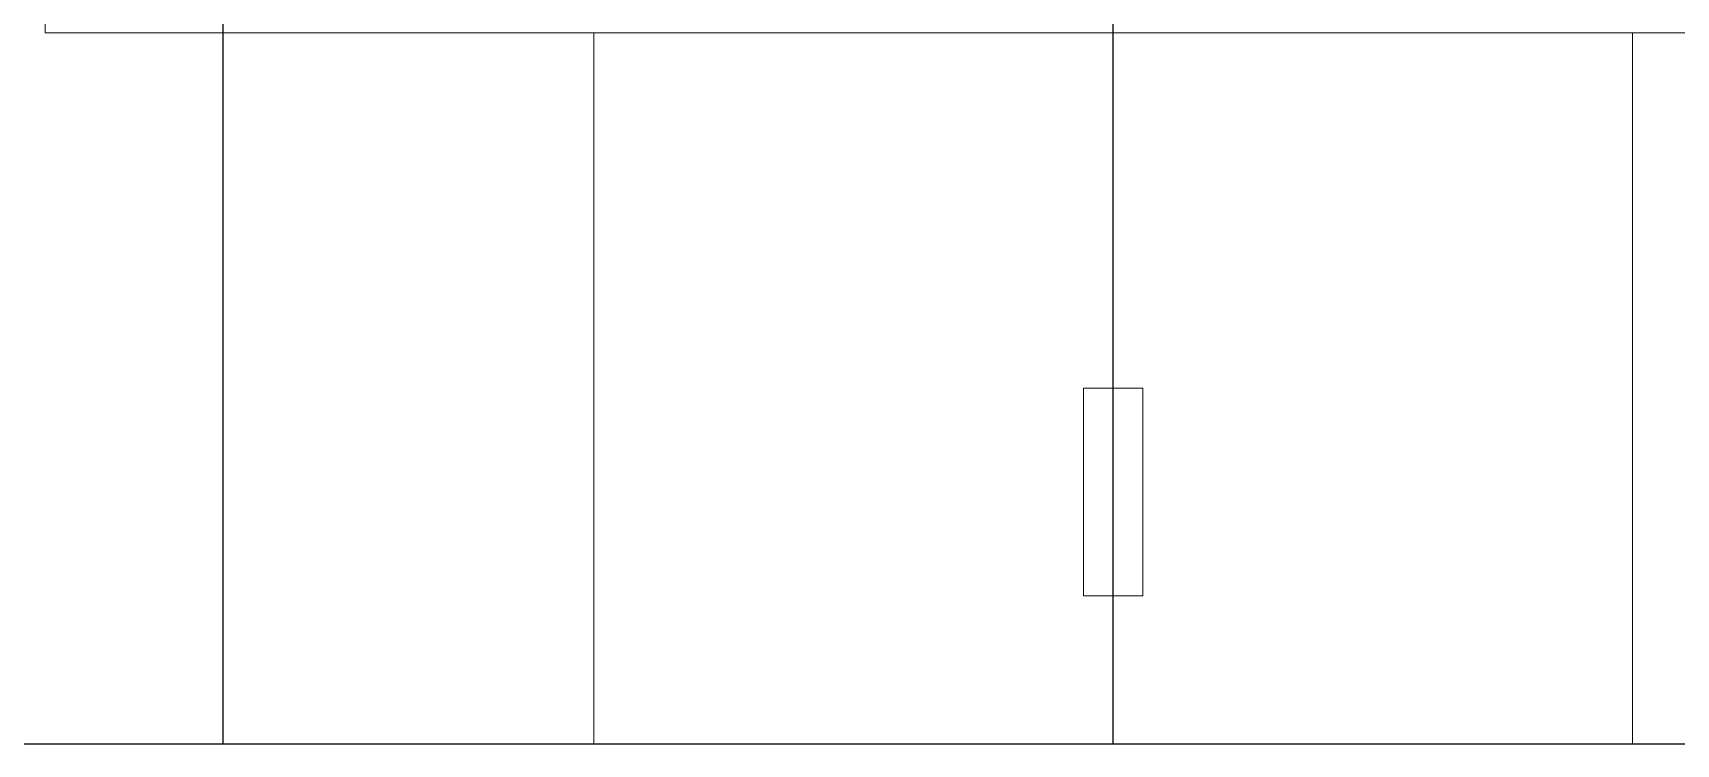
# Model space of a CAD drawing. Extents: x -178977 to 231842, y -29287 to 19916.
# Drawn here: x 25687 to 26795, y 1440 to 1920 of the extents above; entities that cross this region are included whole.
import ezdxf

# ---------------------------------------------------------------- set-up
doc = ezdxf.new("R2010")
doc.units = 0
doc.header["$LTSCALE"] = 0.25
doc.linetypes.add('DASHDOT', pattern=[25.4, 12.7, -6.35, 0, -6.35])
doc.layers.add('01-First Floor-FUR$0$FALSE CEILING', color=251, linetype='Continuous')
for name, color, linetype, lineweight in [('01-First Floor-FUR$0$LOADING', 253, 'Continuous', 5), ('01-First Floor-FUR$0$Walls', 251, 'Continuous', 5), ('E-LITE-CLNG-CNDT', 6, 'DASHDOT', 35)]:
    doc.layers.add(name, color=color, linetype=linetype, lineweight=lineweight)

# ---------------------------------------------------------------- blocks, each defined once
blk = doc.blocks.new('01-First Floor-FUR$0$3-Wall-hung vitreous china basin -  Khroma - 327651xx0 - 327651000 White-4272088-4-Second Floor Level')
at = {"layer": '01-First Floor-FUR$0$LOADING'}
for p, q in [((475, 489.5), (-225, 489.5)), ((-225, 489.5), (-225, 10)), ((475, 10), (475, 489.5)), ((105, 250), (145, 250)), ((105, 110), (105, 250)), ((145, 110), (145, 250)), ((105, 110), (145, 110))]:
    blk.add_line(p, q, dxfattribs=at)
blk = doc.blocks.new('01-First Floor-FUR')
at = {"layer": '01-First Floor-FUR$0$FALSE CEILING', "linetype": 'Continuous'}
for p, q in [((25815.6, 1440), (25815.6, 5010)), ((26415.6, 1440), (26415.6, 5010))]:
    blk.add_line(p, q, dxfattribs=at)
at = {"layer": '01-First Floor-FUR$0$FALSE CEILING'}
blk.add_lwpolyline([(29215.6, 1440), (25215.6, 1440), (25215.6, 5010), (29215.6, 5010)], close=True, dxfattribs=at)
at = {"layer": '01-First Floor-FUR$0$LOADING'}
for q in [(25695.6, 3820.4, -0.1), (28195.6, 1919.5, -0.1)]:
    blk.add_line((25695.6, 1919.5, -0.1), q, dxfattribs=at)
at = {"layer": '01-First Floor-FUR$0$Walls'}
blk.add_line((25215.6, 1440), (26977.4, 1440), dxfattribs=at)
at = {"layer": '01-First Floor-FUR$0$LOADING', "xscale": -1}
blk.add_blockref('01-First Floor-FUR$0$3-Wall-hung vitreous china basin -  Khroma - 327651xx0 - 327651000 White-4272088-4-Second Floor Level', (26540.6, 1430, -0.1), dxfattribs=at)

msp = doc.modelspace()

# ---------------------------------------------------------------- block references
at = {"layer": 'E-LITE-CLNG-CNDT'}
msp.add_blockref('01-First Floor-FUR', (0, 0), dxfattribs=at)

doc.saveas('drawing.dxf')
